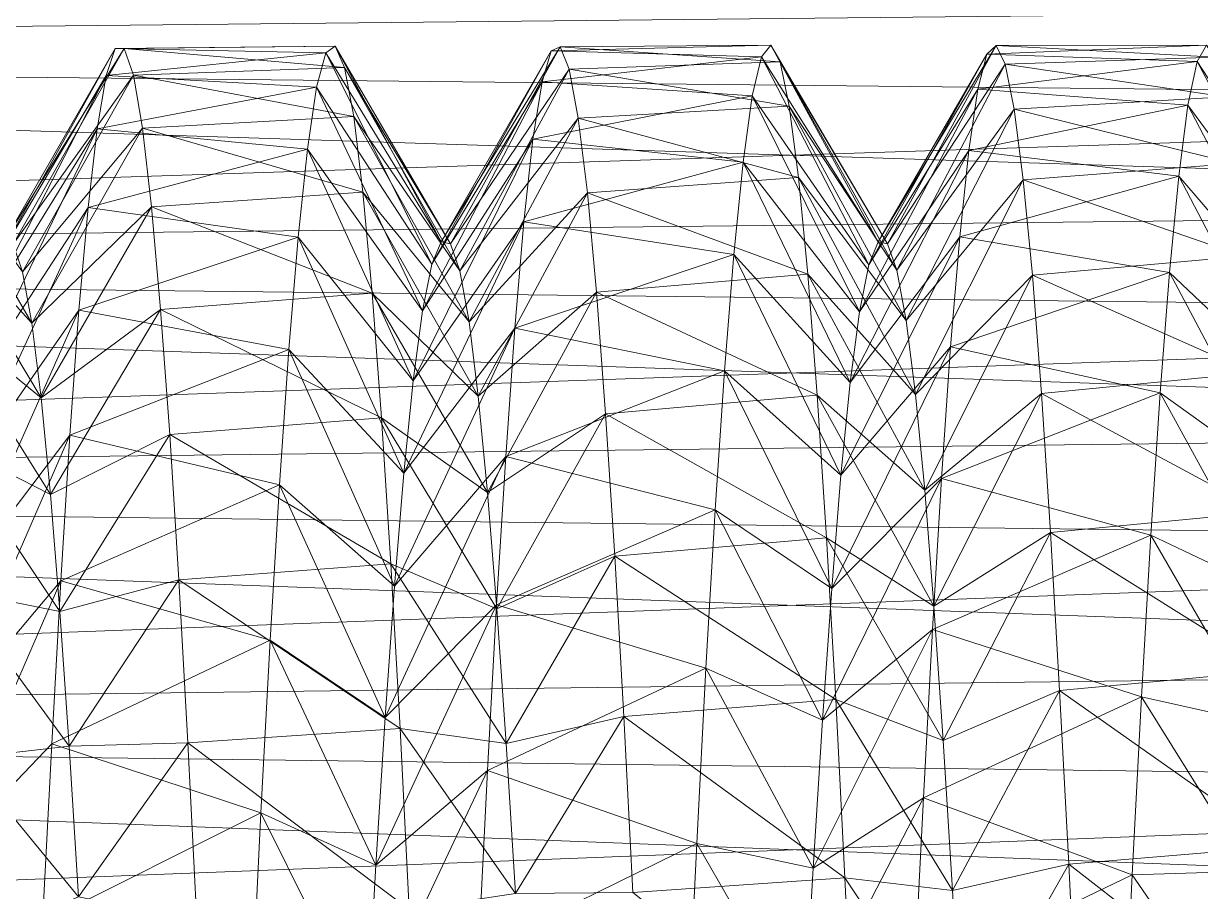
# Model space of a CAD drawing. Header units: millimetres. Extents: x -104 to 115, y -53 to 68.
# Drawn here: x -76.3 to -63.02, y 16.07 to 25.86 of the extents above; entities that cross this region are included whole.
import ezdxf

# ---------------------------------------------------------------- set-up
doc = ezdxf.new("R2010")
doc.units = ezdxf.units.MM

msp = doc.modelspace()

# ---------------------------------------------------------------- linework, layer by layer
at = {"color": 7, "lineweight": 0}
for points in [[(-104.18, 25.547, -48.324), (-49.333, 26.106, -47.836), (-104.18, 27.703, -46.282), (-104.18, 25.547, -48.324)], [(-104.18, 25.547, -6.522), (-49.333, 27.185, -8.032), (-49.333, 24.974, -6.049), (-104.18, 25.547, -6.522)], [(-104.18, 25.547, -48.324), (-49.333, 23.792, -49.696), (-49.333, 26.106, -47.836), (-104.18, 25.547, -48.324)], [(-104.18, 25.547, -6.522), (-49.333, 24.974, -6.049), (-104.18, 23.183, -4.725), (-104.18, 25.547, -6.522)], [(-104.18, 23.183, -50.121), (-49.333, 23.792, -49.696), (-104.18, 25.547, -48.324), (-104.18, 23.183, -50.121)], [(-75.267, 25.58, -26.254), (-76.523, 23.404, -26.614), (-76.628, 23.157, -24.541), (-75.267, 25.58, -26.254)], [(-75.267, 25.58, -26.254), (-76.628, 23.157, -24.541), (-75.37, 25.277, -23.95), (-75.267, 25.58, -26.254)], [(-75.165, 25.581, -28.578), (-76.418, 23.372, -28.701), (-76.523, 23.404, -26.614), (-75.165, 25.581, -28.578)], [(-75.165, 25.581, -28.578), (-76.523, 23.404, -26.614), (-75.267, 25.58, -26.254), (-75.165, 25.581, -28.578)], [(-75.062, 25.28, -30.883), (-76.418, 23.372, -28.701), (-75.165, 25.581, -28.578), (-75.062, 25.28, -30.883)], [(-72.89, 25.532, -25.674), (-75.267, 25.58, -26.254), (-75.37, 25.277, -23.95), (-72.89, 25.532, -25.674)], [(-72.89, 25.532, -25.674), (-75.37, 25.277, -23.95), (-72.995, 25.143, -23.333), (-72.89, 25.532, -25.674)], [(-72.785, 25.608, -28.045), (-75.165, 25.581, -28.578), (-75.267, 25.58, -26.254), (-72.785, 25.608, -28.045)], [(-72.785, 25.608, -28.045), (-75.267, 25.58, -26.254), (-72.89, 25.532, -25.674), (-72.785, 25.608, -28.045)], [(-72.681, 25.367, -30.406), (-75.165, 25.581, -28.578), (-72.785, 25.608, -28.045), (-72.681, 25.367, -30.406)], [(-72.681, 25.367, -30.406), (-75.062, 25.28, -30.883), (-75.165, 25.581, -28.578), (-72.681, 25.367, -30.406)], [(-72.995, 25.143, -23.333), (-71.694, 23.149, -24.499), (-72.89, 25.532, -25.674), (-72.995, 25.143, -23.333)], [(-72.89, 25.532, -25.674), (-71.589, 23.401, -26.571), (-72.785, 25.608, -28.045), (-72.89, 25.532, -25.674)], [(-72.89, 25.532, -25.674), (-71.694, 23.149, -24.499), (-71.589, 23.401, -26.571), (-72.89, 25.532, -25.674)], [(-72.785, 25.608, -28.045), (-71.589, 23.401, -26.571), (-71.484, 23.376, -28.658), (-72.785, 25.608, -28.045)], [(-72.785, 25.608, -28.045), (-71.484, 23.376, -28.658), (-72.681, 25.367, -30.406), (-72.785, 25.608, -28.045)], [(-70.347, 25.553, -25.894), (-71.589, 23.401, -26.571), (-71.694, 23.149, -24.499), (-70.347, 25.553, -25.894)], [(-70.347, 25.553, -25.894), (-71.694, 23.149, -24.499), (-70.45, 25.203, -23.597), (-70.347, 25.553, -25.894)], [(-70.245, 25.601, -28.218), (-71.484, 23.376, -28.658), (-71.589, 23.401, -26.571), (-70.245, 25.601, -28.218)], [(-70.245, 25.601, -28.218), (-71.589, 23.401, -26.571), (-70.347, 25.553, -25.894), (-70.245, 25.601, -28.218)], [(-70.142, 25.346, -30.528), (-71.484, 23.376, -28.658), (-70.245, 25.601, -28.218), (-70.142, 25.346, -30.528)], [(-67.972, 25.488, -25.274), (-70.347, 25.553, -25.894), (-70.45, 25.203, -23.597), (-67.972, 25.488, -25.274)], [(-67.867, 25.617, -27.643), (-70.245, 25.601, -28.218), (-70.347, 25.553, -25.894), (-67.867, 25.617, -27.643)], [(-67.867, 25.617, -27.643), (-70.347, 25.553, -25.894), (-67.972, 25.488, -25.274), (-67.867, 25.617, -27.643)], [(-67.762, 25.43, -30.009), (-70.245, 25.601, -28.218), (-67.867, 25.617, -27.643), (-67.762, 25.43, -30.009)], [(-67.762, 25.43, -30.009), (-70.142, 25.346, -30.528), (-70.245, 25.601, -28.218), (-67.762, 25.43, -30.009)], [(-67.972, 25.488, -25.274), (-66.655, 23.399, -26.529), (-67.867, 25.617, -27.643), (-67.972, 25.488, -25.274)], [(-67.867, 25.617, -27.643), (-66.655, 23.399, -26.529), (-66.55, 23.379, -28.616), (-67.867, 25.617, -27.643)], [(-67.867, 25.617, -27.643), (-66.55, 23.379, -28.616), (-67.762, 25.43, -30.009), (-67.867, 25.617, -27.643)], [(-65.427, 25.518, -25.535), (-66.655, 23.399, -26.529), (-66.76, 23.141, -24.457), (-65.427, 25.518, -25.535)], [(-65.427, 25.518, -25.535), (-66.76, 23.141, -24.457), (-65.529, 25.122, -23.245), (-65.427, 25.518, -25.535)], [(-65.324, 25.613, -27.857), (-66.55, 23.379, -28.616), (-66.655, 23.399, -26.529), (-65.324, 25.613, -27.857)], [(-65.324, 25.613, -27.857), (-66.655, 23.399, -26.529), (-65.427, 25.518, -25.535), (-65.324, 25.613, -27.857)], [(-65.222, 25.405, -30.172), (-66.55, 23.379, -28.616), (-65.324, 25.613, -27.857), (-65.222, 25.405, -30.172)], [(-63.053, 25.435, -24.876), (-65.427, 25.518, -25.535), (-65.529, 25.122, -23.245), (-63.053, 25.435, -24.876)], [(-62.948, 25.618, -27.241), (-65.324, 25.613, -27.857), (-65.427, 25.518, -25.535), (-62.948, 25.618, -27.241)], [(-62.948, 25.618, -27.241), (-65.427, 25.518, -25.535), (-63.053, 25.435, -24.876), (-62.948, 25.618, -27.241)], [(-62.844, 25.484, -29.61), (-65.324, 25.613, -27.857), (-62.948, 25.618, -27.241), (-62.844, 25.484, -29.61)], [(-62.844, 25.484, -29.61), (-65.222, 25.405, -30.172), (-65.324, 25.613, -27.857), (-62.844, 25.484, -29.61)], [(-63.053, 25.435, -24.876), (-61.721, 23.397, -26.486), (-62.948, 25.618, -27.241), (-63.053, 25.435, -24.876)], [(-67.972, 25.488, -25.274), (-70.45, 25.203, -23.597), (-68.076, 25.046, -22.943), (-67.972, 25.488, -25.274)], [(-67.658, 24.93, -32.328), (-70.142, 25.346, -30.528), (-67.762, 25.43, -30.009), (-67.658, 24.93, -32.328)], [(-68.076, 25.046, -22.943), (-66.76, 23.141, -24.457), (-67.972, 25.488, -25.274), (-68.076, 25.046, -22.943)], [(-67.972, 25.488, -25.274), (-66.76, 23.141, -24.457), (-66.655, 23.399, -26.529), (-67.972, 25.488, -25.274)], [(-67.762, 25.43, -30.009), (-66.55, 23.379, -28.616), (-66.445, 23.081, -30.682), (-67.762, 25.43, -30.009)], [(-67.762, 25.43, -30.009), (-66.445, 23.081, -30.682), (-67.658, 24.93, -32.328), (-67.762, 25.43, -30.009)], [(-65.222, 25.405, -30.172), (-66.445, 23.081, -30.682), (-66.55, 23.379, -28.616), (-65.222, 25.405, -30.172)], [(-65.119, 24.898, -32.44), (-66.445, 23.081, -30.682), (-65.222, 25.405, -30.172), (-65.119, 24.898, -32.44)], [(-63.053, 25.435, -24.876), (-65.529, 25.122, -23.245), (-63.158, 24.941, -22.555), (-63.053, 25.435, -24.876)], [(-62.739, 25.037, -31.94), (-65.222, 25.405, -30.172), (-62.844, 25.484, -29.61), (-62.739, 25.037, -31.94)], [(-62.739, 25.037, -31.94), (-65.119, 24.898, -32.44), (-65.222, 25.405, -30.172), (-62.739, 25.037, -31.94)], [(-63.158, 24.941, -22.555), (-61.826, 23.133, -24.416), (-63.053, 25.435, -24.876), (-63.158, 24.941, -22.555)], [(-63.053, 25.435, -24.876), (-61.826, 23.133, -24.416), (-61.721, 23.397, -26.486), (-63.053, 25.435, -24.876)], [(-75.37, 25.277, -23.95), (-76.628, 23.157, -24.541), (-76.733, 22.636, -22.52), (-75.37, 25.277, -23.95)], [(-75.37, 25.277, -23.95), (-76.733, 22.636, -22.52), (-75.472, 24.676, -21.705), (-75.37, 25.277, -23.95)], [(-75.062, 25.28, -30.883), (-76.313, 23.063, -30.765), (-76.418, 23.372, -28.701), (-75.062, 25.28, -30.883)], [(-74.96, 24.681, -33.129), (-76.313, 23.063, -30.765), (-75.062, 25.28, -30.883), (-74.96, 24.681, -33.129)], [(-72.995, 25.143, -23.333), (-75.37, 25.277, -23.95), (-75.472, 24.676, -21.705), (-72.995, 25.143, -23.333)], [(-72.576, 24.815, -32.713), (-75.062, 25.28, -30.883), (-72.681, 25.367, -30.406), (-72.576, 24.815, -32.713)], [(-72.576, 24.815, -32.713), (-74.96, 24.681, -33.129), (-75.062, 25.28, -30.883), (-72.576, 24.815, -32.713)], [(-72.681, 25.367, -30.406), (-71.484, 23.376, -28.658), (-71.379, 23.072, -30.723), (-72.681, 25.367, -30.406)], [(-72.681, 25.367, -30.406), (-71.379, 23.072, -30.723), (-72.576, 24.815, -32.713), (-72.681, 25.367, -30.406)], [(-70.142, 25.346, -30.528), (-71.379, 23.072, -30.723), (-71.484, 23.376, -28.658), (-70.142, 25.346, -30.528)], [(-70.04, 24.793, -32.785), (-71.379, 23.072, -30.723), (-70.142, 25.346, -30.528), (-70.04, 24.793, -32.785)], [(-67.658, 24.93, -32.328), (-70.04, 24.793, -32.785), (-70.142, 25.346, -30.528), (-67.658, 24.93, -32.328)], [(-72.995, 25.143, -23.333), (-75.472, 24.676, -21.705), (-73.099, 24.446, -21.065), (-72.995, 25.143, -23.333)], [(-73.099, 24.446, -21.065), (-71.799, 22.622, -22.48), (-72.995, 25.143, -23.333), (-73.099, 24.446, -21.065)], [(-72.995, 25.143, -23.333), (-71.799, 22.622, -22.48), (-71.694, 23.149, -24.499), (-72.995, 25.143, -23.333)], [(-70.45, 25.203, -23.597), (-71.694, 23.149, -24.499), (-71.799, 22.622, -22.48), (-70.45, 25.203, -23.597)], [(-70.45, 25.203, -23.597), (-71.799, 22.622, -22.48), (-70.552, 24.557, -21.364), (-70.45, 25.203, -23.597)], [(-68.076, 25.046, -22.943), (-70.45, 25.203, -23.597), (-70.552, 24.557, -21.364), (-68.076, 25.046, -22.943)], [(-65.529, 25.122, -23.245), (-66.76, 23.141, -24.457), (-66.865, 22.609, -22.439), (-65.529, 25.122, -23.245)], [(-65.529, 25.122, -23.245), (-66.865, 22.609, -22.439), (-65.632, 24.431, -21.026), (-65.529, 25.122, -23.245)], [(-63.158, 24.941, -22.555), (-65.529, 25.122, -23.245), (-65.632, 24.431, -21.026), (-63.158, 24.941, -22.555)], [(-68.076, 25.046, -22.943), (-70.552, 24.557, -21.364), (-68.181, 24.298, -20.691), (-68.076, 25.046, -22.943)], [(-68.181, 24.298, -20.691), (-66.865, 22.609, -22.439), (-68.076, 25.046, -22.943), (-68.181, 24.298, -20.691)], [(-68.076, 25.046, -22.943), (-66.865, 22.609, -22.439), (-66.76, 23.141, -24.457), (-68.076, 25.046, -22.943)], [(-62.635, 24.284, -34.19), (-65.119, 24.898, -32.44), (-62.739, 25.037, -31.94), (-62.635, 24.284, -34.19)], [(-104.18, 23.183, -4.725), (-49.333, 24.974, -6.049), (-49.333, 22.563, -4.317), (-104.18, 23.183, -4.725)], [(-67.553, 24.127, -34.561), (-70.04, 24.793, -32.785), (-67.658, 24.93, -32.328), (-67.553, 24.127, -34.561)], [(-67.658, 24.93, -32.328), (-66.445, 23.081, -30.682), (-66.34, 22.511, -32.689), (-67.658, 24.93, -32.328)], [(-67.658, 24.93, -32.328), (-66.34, 22.511, -32.689), (-67.553, 24.127, -34.561), (-67.658, 24.93, -32.328)], [(-65.119, 24.898, -32.44), (-66.34, 22.511, -32.689), (-66.445, 23.081, -30.682), (-65.119, 24.898, -32.44)], [(-65.017, 24.1, -34.623), (-66.34, 22.511, -32.689), (-65.119, 24.898, -32.44), (-65.017, 24.1, -34.623)], [(-63.158, 24.941, -22.555), (-65.632, 24.431, -21.026), (-63.262, 24.142, -20.321), (-63.158, 24.941, -22.555)], [(-62.635, 24.284, -34.19), (-65.017, 24.1, -34.623), (-65.119, 24.898, -32.44), (-62.635, 24.284, -34.19)], [(-63.262, 24.142, -20.321), (-61.931, 22.595, -22.399), (-63.158, 24.941, -22.555), (-63.262, 24.142, -20.321)], [(-63.158, 24.941, -22.555), (-61.931, 22.595, -22.399), (-61.826, 23.133, -24.416), (-63.158, 24.941, -22.555)], [(-72.471, 23.962, -34.927), (-74.96, 24.681, -33.129), (-72.576, 24.815, -32.713), (-72.471, 23.962, -34.927)], [(-72.576, 24.815, -32.713), (-71.379, 23.072, -30.723), (-71.274, 22.496, -32.729), (-72.576, 24.815, -32.713)], [(-72.576, 24.815, -32.713), (-71.274, 22.496, -32.729), (-72.471, 23.962, -34.927), (-72.576, 24.815, -32.713)], [(-70.04, 24.793, -32.785), (-71.274, 22.496, -32.729), (-71.379, 23.072, -30.723), (-70.04, 24.793, -32.785)], [(-69.937, 23.951, -34.952), (-71.274, 22.496, -32.729), (-70.04, 24.793, -32.785), (-69.937, 23.951, -34.952)], [(-67.553, 24.127, -34.561), (-69.937, 23.951, -34.952), (-70.04, 24.793, -32.785), (-67.553, 24.127, -34.561)], [(-77.495, 24.692, -33.096), (-76.313, 23.063, -30.765), (-76.208, 22.482, -32.77), (-77.495, 24.692, -33.096)], [(-77.495, 24.692, -33.096), (-76.208, 22.482, -32.77), (-77.39, 23.789, -35.29), (-77.495, 24.692, -33.096)], [(-75.472, 24.676, -21.705), (-76.733, 22.636, -22.52), (-76.838, 21.85, -20.586), (-75.472, 24.676, -21.705)], [(-75.472, 24.676, -21.705), (-76.838, 21.85, -20.586), (-75.575, 23.789, -19.557), (-75.472, 24.676, -21.705)], [(-74.96, 24.681, -33.129), (-76.208, 22.482, -32.77), (-76.313, 23.063, -30.765), (-74.96, 24.681, -33.129)], [(-74.857, 23.795, -35.277), (-76.208, 22.482, -32.77), (-74.96, 24.681, -33.129), (-74.857, 23.795, -35.277)], [(-73.099, 24.446, -21.065), (-75.472, 24.676, -21.705), (-75.575, 23.789, -19.557), (-73.099, 24.446, -21.065)], [(-72.471, 23.962, -34.927), (-74.857, 23.795, -35.277), (-74.96, 24.681, -33.129), (-72.471, 23.962, -34.927)], [(-73.099, 24.446, -21.065), (-75.575, 23.789, -19.557), (-73.204, 23.454, -18.91), (-73.099, 24.446, -21.065)], [(-73.204, 23.454, -18.91), (-71.904, 21.831, -20.548), (-73.099, 24.446, -21.065), (-73.204, 23.454, -18.91)], [(-73.099, 24.446, -21.065), (-71.904, 21.831, -20.548), (-71.799, 22.622, -22.48), (-73.099, 24.446, -21.065)], [(-70.552, 24.557, -21.364), (-71.799, 22.622, -22.48), (-71.904, 21.831, -20.548), (-70.552, 24.557, -21.364)], [(-70.552, 24.557, -21.364), (-71.904, 21.831, -20.548), (-70.655, 23.626, -19.234), (-70.552, 24.557, -21.364)], [(-68.181, 24.298, -20.691), (-70.552, 24.557, -21.364), (-70.655, 23.626, -19.234), (-68.181, 24.298, -20.691)], [(-65.632, 24.431, -21.026), (-66.865, 22.609, -22.439), (-66.97, 21.813, -20.51), (-65.632, 24.431, -21.026)], [(-65.632, 24.431, -21.026), (-66.97, 21.813, -20.51), (-65.734, 23.457, -18.916), (-65.632, 24.431, -21.026)], [(-63.262, 24.142, -20.321), (-65.632, 24.431, -21.026), (-65.734, 23.457, -18.916), (-63.262, 24.142, -20.321)], [(-68.181, 24.298, -20.691), (-70.655, 23.626, -19.234), (-68.286, 23.258, -18.559), (-68.181, 24.298, -20.691)], [(-68.286, 23.258, -18.559), (-66.97, 21.813, -20.51), (-68.181, 24.298, -20.691), (-68.286, 23.258, -18.559)], [(-68.181, 24.298, -20.691), (-66.97, 21.813, -20.51), (-66.865, 22.609, -22.439), (-68.181, 24.298, -20.691)], [(-62.53, 23.239, -36.321), (-65.017, 24.1, -34.623), (-62.635, 24.284, -34.19), (-62.53, 23.239, -36.321)], [(-67.448, 23.035, -36.667), (-69.937, 23.951, -34.952), (-67.553, 24.127, -34.561), (-67.448, 23.035, -36.667)], [(-67.553, 24.127, -34.561), (-66.34, 22.511, -32.689), (-66.235, 21.678, -34.603), (-67.553, 24.127, -34.561)], [(-67.553, 24.127, -34.561), (-66.235, 21.678, -34.603), (-67.448, 23.035, -36.667), (-67.553, 24.127, -34.561)], [(-65.017, 24.1, -34.623), (-66.235, 21.678, -34.603), (-66.34, 22.511, -32.689), (-65.017, 24.1, -34.623)], [(-64.914, 23.025, -36.683), (-66.235, 21.678, -34.603), (-65.017, 24.1, -34.623), (-64.914, 23.025, -36.683)], [(-63.262, 24.142, -20.321), (-65.734, 23.457, -18.916), (-63.367, 23.054, -18.212), (-63.262, 24.142, -20.321)], [(-62.53, 23.239, -36.321), (-64.914, 23.025, -36.683), (-65.017, 24.1, -34.623), (-62.53, 23.239, -36.321)], [(-63.367, 23.054, -18.212), (-62.036, 21.794, -20.472), (-63.262, 24.142, -20.321), (-63.367, 23.054, -18.212)], [(-63.262, 24.142, -20.321), (-62.036, 21.794, -20.472), (-61.931, 22.595, -22.399), (-63.262, 24.142, -20.321)], [(-72.367, 22.822, -37.008), (-74.857, 23.795, -35.277), (-72.471, 23.962, -34.927), (-72.367, 22.822, -37.008)], [(-72.471, 23.962, -34.927), (-71.274, 22.496, -32.729), (-71.169, 21.658, -34.641), (-72.471, 23.962, -34.927)], [(-72.471, 23.962, -34.927), (-71.169, 21.658, -34.641), (-72.367, 22.822, -37.008), (-72.471, 23.962, -34.927)], [(-69.937, 23.951, -34.952), (-71.169, 21.658, -34.641), (-71.274, 22.496, -32.729), (-69.937, 23.951, -34.952)], [(-69.835, 22.834, -36.99), (-71.169, 21.658, -34.641), (-69.937, 23.951, -34.952), (-69.835, 22.834, -36.99)], [(-67.448, 23.035, -36.667), (-69.835, 22.834, -36.99), (-69.937, 23.951, -34.952), (-67.448, 23.035, -36.667)], [(-104.18, 23.183, -50.121), (-49.333, 21.29, -51.295), (-49.333, 23.792, -49.696), (-104.18, 23.183, -50.121)], [(-77.39, 23.789, -35.29), (-76.208, 22.482, -32.77), (-76.103, 21.639, -34.679), (-77.39, 23.789, -35.29)], [(-77.39, 23.789, -35.29), (-76.103, 21.639, -34.679), (-77.285, 22.602, -37.345), (-77.39, 23.789, -35.29)], [(-75.575, 23.789, -19.557), (-76.838, 21.85, -20.586), (-76.943, 20.814, -18.775), (-75.575, 23.789, -19.557)], [(-75.575, 23.789, -19.557), (-76.943, 20.814, -18.775), (-75.677, 22.629, -17.542), (-75.575, 23.789, -19.557)], [(-74.857, 23.795, -35.277), (-76.103, 21.639, -34.679), (-76.208, 22.482, -32.77), (-74.857, 23.795, -35.277)], [(-74.755, 22.637, -37.292), (-76.103, 21.639, -34.679), (-74.857, 23.795, -35.277), (-74.755, 22.637, -37.292)], [(-73.204, 23.454, -18.91), (-75.575, 23.789, -19.557), (-75.677, 22.629, -17.542), (-73.204, 23.454, -18.91)], [(-72.367, 22.822, -37.008), (-74.755, 22.637, -37.292), (-74.857, 23.795, -35.277), (-72.367, 22.822, -37.008)], [(-70.655, 23.626, -19.234), (-71.904, 21.831, -20.548), (-72.009, 20.79, -18.739), (-70.655, 23.626, -19.234)], [(-70.655, 23.626, -19.234), (-72.009, 20.79, -18.739), (-70.757, 22.426, -17.244), (-70.655, 23.626, -19.234)], [(-68.286, 23.258, -18.559), (-70.655, 23.626, -19.234), (-70.757, 22.426, -17.244), (-68.286, 23.258, -18.559)], [(-73.204, 23.454, -18.91), (-75.677, 22.629, -17.542), (-73.309, 22.185, -16.905), (-73.204, 23.454, -18.91)], [(-73.309, 22.185, -16.905), (-72.009, 20.79, -18.739), (-73.204, 23.454, -18.91), (-73.309, 22.185, -16.905)], [(-73.204, 23.454, -18.91), (-72.009, 20.79, -18.739), (-71.904, 21.831, -20.548), (-73.204, 23.454, -18.91)], [(-65.734, 23.457, -18.916), (-66.97, 21.813, -20.51), (-67.075, 20.767, -18.704), (-65.734, 23.457, -18.916)], [(-65.734, 23.457, -18.916), (-67.075, 20.767, -18.704), (-65.837, 22.217, -16.95), (-65.734, 23.457, -18.916)], [(-63.367, 23.054, -18.212), (-65.734, 23.457, -18.916), (-65.837, 22.217, -16.95), (-63.367, 23.054, -18.212)], [(-68.286, 23.258, -18.559), (-70.757, 22.426, -17.244), (-68.39, 21.944, -16.584), (-68.286, 23.258, -18.559)], [(-68.39, 21.944, -16.584), (-67.075, 20.767, -18.704), (-68.286, 23.258, -18.559), (-68.39, 21.944, -16.584)], [(-68.286, 23.258, -18.559), (-67.075, 20.767, -18.704), (-66.97, 21.813, -20.51), (-68.286, 23.258, -18.559)], [(-104.18, 23.183, -4.725), (-49.333, 22.563, -4.317), (-104.18, 20.639, -3.194), (-104.18, 23.183, -4.725)], [(-104.18, 20.639, -51.652), (-49.333, 21.29, -51.295), (-104.18, 23.183, -50.121), (-104.18, 20.639, -51.652)], [(-62.425, 21.921, -38.293), (-64.914, 23.025, -36.683), (-62.53, 23.239, -36.321), (-62.425, 21.921, -38.293)], [(-67.344, 21.672, -38.609), (-69.835, 22.834, -36.99), (-67.448, 23.035, -36.667), (-67.344, 21.672, -38.609)], [(-67.448, 23.035, -36.667), (-66.235, 21.678, -34.603), (-66.13, 20.598, -36.389), (-67.448, 23.035, -36.667)], [(-67.448, 23.035, -36.667), (-66.13, 20.598, -36.389), (-67.344, 21.672, -38.609), (-67.448, 23.035, -36.667)], [(-64.914, 23.025, -36.683), (-66.13, 20.598, -36.389), (-66.235, 21.678, -34.603), (-64.914, 23.025, -36.683)], [(-64.812, 21.69, -38.586), (-66.13, 20.598, -36.389), (-64.914, 23.025, -36.683), (-64.812, 21.69, -38.586)], [(-63.367, 23.054, -18.212), (-65.837, 22.217, -16.95), (-63.472, 21.696, -16.267), (-63.367, 23.054, -18.212)], [(-62.425, 21.921, -38.293), (-64.812, 21.69, -38.586), (-64.914, 23.025, -36.683), (-62.425, 21.921, -38.293)], [(-63.472, 21.696, -16.267), (-62.141, 20.743, -18.668), (-63.367, 23.054, -18.212), (-63.472, 21.696, -16.267)], [(-63.367, 23.054, -18.212), (-62.141, 20.743, -18.668), (-62.036, 21.794, -20.472), (-63.367, 23.054, -18.212)], [(-72.262, 21.416, -38.919), (-74.755, 22.637, -37.292), (-72.367, 22.822, -37.008), (-72.262, 21.416, -38.919)], [(-72.367, 22.822, -37.008), (-71.169, 21.658, -34.641), (-71.064, 20.573, -36.424), (-72.367, 22.822, -37.008)], [(-72.367, 22.822, -37.008), (-71.064, 20.573, -36.424), (-72.262, 21.416, -38.919), (-72.367, 22.822, -37.008)], [(-69.835, 22.834, -36.99), (-71.064, 20.573, -36.424), (-71.169, 21.658, -34.641), (-69.835, 22.834, -36.99)], [(-69.732, 21.461, -38.865), (-71.064, 20.573, -36.424), (-69.835, 22.834, -36.99), (-69.732, 21.461, -38.865)], [(-67.344, 21.672, -38.609), (-69.732, 21.461, -38.865), (-69.835, 22.834, -36.99), (-67.344, 21.672, -38.609)], [(-77.285, 22.602, -37.345), (-76.103, 21.639, -34.679), (-75.998, 20.549, -36.459), (-77.285, 22.602, -37.345)], [(-77.285, 22.602, -37.345), (-75.998, 20.549, -36.459), (-77.181, 21.153, -39.223), (-77.285, 22.602, -37.345)], [(-75.677, 22.629, -17.542), (-76.943, 20.814, -18.775), (-77.048, 19.546, -17.117), (-75.677, 22.629, -17.542)], [(-75.677, 22.629, -17.542), (-77.048, 19.546, -17.117), (-75.78, 21.218, -15.696), (-75.677, 22.629, -17.542)], [(-74.755, 22.637, -37.292), (-75.998, 20.549, -36.459), (-76.103, 21.639, -34.679), (-74.755, 22.637, -37.292)], [(-74.652, 21.227, -39.14), (-75.998, 20.549, -36.459), (-74.755, 22.637, -37.292), (-74.652, 21.227, -39.14)], [(-73.309, 22.185, -16.905), (-75.677, 22.629, -17.542), (-75.78, 21.218, -15.696), (-73.309, 22.185, -16.905)], [(-72.262, 21.416, -38.919), (-74.652, 21.227, -39.14), (-74.755, 22.637, -37.292), (-72.262, 21.416, -38.919)], [(-104.18, 20.639, -3.194), (-49.333, 22.563, -4.317), (-49.333, 19.978, -2.856), (-104.18, 20.639, -3.194)], [(-70.757, 22.426, -17.244), (-72.009, 20.79, -18.739), (-72.114, 19.517, -17.085), (-70.757, 22.426, -17.244)], [(-70.757, 22.426, -17.244), (-72.114, 19.517, -17.085), (-70.86, 20.977, -15.427), (-70.757, 22.426, -17.244)], [(-68.39, 21.944, -16.584), (-70.757, 22.426, -17.244), (-70.86, 20.977, -15.427), (-68.39, 21.944, -16.584)], [(-65.837, 22.217, -16.95), (-67.075, 20.767, -18.704), (-67.18, 19.489, -17.053), (-65.837, 22.217, -16.95)], [(-65.837, 22.217, -16.95), (-67.18, 19.489, -17.053), (-65.939, 20.732, -15.162), (-65.837, 22.217, -16.95)], [(-63.472, 21.696, -16.267), (-65.837, 22.217, -16.95), (-65.939, 20.732, -15.162), (-63.472, 21.696, -16.267)], [(-73.309, 22.185, -16.905), (-75.78, 21.218, -15.696), (-73.413, 20.66, -15.087), (-73.309, 22.185, -16.905)], [(-73.413, 20.66, -15.087), (-72.114, 19.517, -17.085), (-73.309, 22.185, -16.905), (-73.413, 20.66, -15.087)], [(-73.309, 22.185, -16.905), (-72.114, 19.517, -17.085), (-72.009, 20.79, -18.739), (-73.309, 22.185, -16.905)], [(-68.39, 21.944, -16.584), (-70.86, 20.977, -15.427), (-68.495, 20.379, -14.8), (-68.39, 21.944, -16.584)], [(-68.495, 20.379, -14.8), (-67.18, 19.489, -17.053), (-68.39, 21.944, -16.584), (-68.495, 20.379, -14.8)], [(-68.39, 21.944, -16.584), (-67.18, 19.489, -17.053), (-67.075, 20.767, -18.704), (-68.39, 21.944, -16.584)], [(-62.321, 20.352, -40.073), (-64.812, 21.69, -38.586), (-62.425, 21.921, -38.293), (-62.321, 20.352, -40.073)], [(-67.239, 20.063, -40.353), (-69.732, 21.461, -38.865), (-67.344, 21.672, -38.609), (-67.239, 20.063, -40.353)], [(-67.344, 21.672, -38.609), (-66.13, 20.598, -36.389), (-66.025, 19.289, -38.015), (-67.344, 21.672, -38.609)], [(-67.344, 21.672, -38.609), (-66.025, 19.289, -38.015), (-67.239, 20.063, -40.353), (-67.344, 21.672, -38.609)], [(-64.812, 21.69, -38.586), (-66.025, 19.289, -38.015), (-66.13, 20.598, -36.389), (-64.812, 21.69, -38.586)], [(-64.709, 20.12, -40.3), (-66.025, 19.289, -38.015), (-64.812, 21.69, -38.586), (-64.709, 20.12, -40.3)], [(-63.472, 21.696, -16.267), (-65.939, 20.732, -15.162), (-63.576, 20.091, -14.52), (-63.472, 21.696, -16.267)], [(-62.321, 20.352, -40.073), (-64.709, 20.12, -40.3), (-64.812, 21.69, -38.586), (-62.321, 20.352, -40.073)], [(-63.576, 20.091, -14.52), (-62.246, 19.461, -17.021), (-63.472, 21.696, -16.267), (-63.576, 20.091, -14.52)], [(-63.472, 21.696, -16.267), (-62.246, 19.461, -17.021), (-62.141, 20.743, -18.668), (-63.472, 21.696, -16.267)], [(-72.158, 19.769, -40.627), (-74.652, 21.227, -39.14), (-72.262, 21.416, -38.919), (-72.158, 19.769, -40.627)], [(-72.262, 21.416, -38.919), (-71.064, 20.573, -36.424), (-70.959, 19.26, -38.046), (-72.262, 21.416, -38.919)], [(-72.262, 21.416, -38.919), (-70.959, 19.26, -38.046), (-72.158, 19.769, -40.627), (-72.262, 21.416, -38.919)], [(-69.732, 21.461, -38.865), (-70.959, 19.26, -38.046), (-71.064, 20.573, -36.424), (-69.732, 21.461, -38.865)], [(-69.629, 19.856, -40.546), (-70.959, 19.26, -38.046), (-69.732, 21.461, -38.865), (-69.629, 19.856, -40.546)], [(-67.239, 20.063, -40.353), (-69.629, 19.856, -40.546), (-69.732, 21.461, -38.865), (-67.239, 20.063, -40.353)], [(-104.18, 20.639, -51.652), (-49.333, 18.63, -52.615), (-49.333, 21.29, -51.295), (-104.18, 20.639, -51.652)], [(-77.181, 21.153, -39.223), (-75.998, 20.549, -36.459), (-75.893, 19.231, -38.078), (-77.181, 21.153, -39.223)], [(-77.181, 21.153, -39.223), (-75.893, 19.231, -38.078), (-77.076, 19.468, -40.893), (-77.181, 21.153, -39.223)], [(-75.78, 21.218, -15.696), (-77.048, 19.546, -17.117), (-77.153, 18.068, -15.643), (-75.78, 21.218, -15.696)], [(-75.78, 21.218, -15.696), (-77.153, 18.068, -15.643), (-75.882, 19.578, -14.049), (-75.78, 21.218, -15.696)], [(-74.652, 21.227, -39.14), (-75.893, 19.231, -38.078), (-75.998, 20.549, -36.459), (-74.652, 21.227, -39.14)], [(-74.55, 19.588, -40.788), (-75.893, 19.231, -38.078), (-74.652, 21.227, -39.14), (-74.55, 19.588, -40.788)], [(-73.413, 20.66, -15.087), (-75.78, 21.218, -15.696), (-75.882, 19.578, -14.049), (-73.413, 20.66, -15.087)], [(-72.158, 19.769, -40.627), (-74.55, 19.588, -40.788), (-74.652, 21.227, -39.14), (-72.158, 19.769, -40.627)], [(-70.86, 20.977, -15.427), (-72.114, 19.517, -17.085), (-72.219, 18.036, -15.615), (-70.86, 20.977, -15.427)], [(-70.86, 20.977, -15.427), (-72.219, 18.036, -15.615), (-70.962, 19.304, -13.813), (-70.86, 20.977, -15.427)], [(-68.495, 20.379, -14.8), (-70.86, 20.977, -15.427), (-70.962, 19.304, -13.813), (-68.495, 20.379, -14.8)], [(-65.939, 20.732, -15.162), (-67.18, 19.489, -17.053), (-67.285, 18.003, -15.587), (-65.939, 20.732, -15.162)], [(-65.939, 20.732, -15.162), (-67.285, 18.003, -15.587), (-66.042, 19.027, -13.583), (-65.939, 20.732, -15.162)], [(-63.576, 20.091, -14.52), (-65.939, 20.732, -15.162), (-66.042, 19.027, -13.583), (-63.576, 20.091, -14.52)], [(-104.18, 20.639, -3.194), (-49.333, 19.978, -2.856), (-104.18, 17.944, -1.948), (-104.18, 20.639, -3.194)], [(-104.18, 17.944, -52.899), (-49.333, 18.63, -52.615), (-104.18, 20.639, -51.652), (-104.18, 17.944, -52.899)], [(-73.413, 20.66, -15.087), (-75.882, 19.578, -14.049), (-73.518, 18.908, -13.488), (-73.413, 20.66, -15.087)], [(-73.518, 18.908, -13.488), (-72.219, 18.036, -15.615), (-73.413, 20.66, -15.087), (-73.518, 18.908, -13.488)], [(-73.413, 20.66, -15.087), (-72.219, 18.036, -15.615), (-72.114, 19.517, -17.085), (-73.413, 20.66, -15.087)], [(-68.495, 20.379, -14.8), (-70.962, 19.304, -13.813), (-68.599, 18.591, -13.241), (-68.495, 20.379, -14.8)], [(-68.599, 18.591, -13.241), (-67.285, 18.003, -15.587), (-68.495, 20.379, -14.8), (-68.599, 18.591, -13.241)], [(-68.495, 20.379, -14.8), (-67.285, 18.003, -15.587), (-67.18, 19.489, -17.053), (-68.495, 20.379, -14.8)], [(-62.216, 18.561, -41.629), (-64.709, 20.12, -40.3), (-62.321, 20.352, -40.073), (-62.216, 18.561, -41.629)], [(-67.134, 18.238, -41.868), (-69.629, 19.856, -40.546), (-67.239, 20.063, -40.353), (-67.134, 18.238, -41.868)], [(-67.239, 20.063, -40.353), (-66.025, 19.289, -38.015), (-65.92, 17.775, -39.452), (-67.239, 20.063, -40.353)], [(-67.239, 20.063, -40.353), (-65.92, 17.775, -39.452), (-67.134, 18.238, -41.868), (-67.239, 20.063, -40.353)], [(-63.576, 20.091, -14.52), (-66.042, 19.027, -13.583), (-63.681, 18.268, -13.001), (-63.576, 20.091, -14.52)], [(-64.709, 20.12, -40.3), (-65.92, 17.775, -39.452), (-66.025, 19.289, -38.015), (-64.709, 20.12, -40.3)], [(-64.607, 18.34, -41.794), (-65.92, 17.775, -39.452), (-64.709, 20.12, -40.3), (-64.607, 18.34, -41.794)], [(-62.216, 18.561, -41.629), (-64.607, 18.34, -41.794), (-64.709, 20.12, -40.3), (-62.216, 18.561, -41.629)], [(-63.681, 18.268, -13.001), (-62.351, 17.971, -15.559), (-63.576, 20.091, -14.52), (-63.681, 18.268, -13.001)], [(-63.576, 20.091, -14.52), (-62.351, 17.971, -15.559), (-62.246, 19.461, -17.021), (-63.576, 20.091, -14.52)], [(-104.18, 17.944, -1.948), (-49.333, 19.978, -2.856), (-49.333, 17.25, -1.682), (-104.18, 17.944, -1.948)], [(-69.629, 19.856, -40.546), (-70.854, 17.743, -39.479), (-70.959, 19.26, -38.046), (-69.629, 19.856, -40.546)], [(-69.527, 18.046, -42.004), (-70.854, 17.743, -39.479), (-69.629, 19.856, -40.546), (-69.527, 18.046, -42.004)], [(-67.134, 18.238, -41.868), (-69.527, 18.046, -42.004), (-69.629, 19.856, -40.546), (-67.134, 18.238, -41.868)], [(-72.053, 17.909, -42.1), (-74.55, 19.588, -40.788), (-72.158, 19.769, -40.627), (-72.053, 17.909, -42.1)], [(-72.158, 19.769, -40.627), (-70.959, 19.26, -38.046), (-70.854, 17.743, -39.479), (-72.158, 19.769, -40.627)], [(-72.158, 19.769, -40.627), (-70.854, 17.743, -39.479), (-72.053, 17.909, -42.1), (-72.158, 19.769, -40.627)], [(-75.882, 19.578, -14.049), (-77.153, 18.068, -15.643), (-77.258, 16.407, -14.379), (-75.882, 19.578, -14.049)], [(-75.882, 19.578, -14.049), (-77.258, 16.407, -14.379), (-75.985, 17.737, -12.63), (-75.882, 19.578, -14.049)], [(-73.518, 18.908, -13.488), (-75.882, 19.578, -14.049), (-75.985, 17.737, -12.63), (-73.518, 18.908, -13.488)], [(-74.55, 19.588, -40.788), (-75.788, 17.71, -39.506), (-75.893, 19.231, -38.078), (-74.55, 19.588, -40.788)], [(-74.447, 17.749, -42.209), (-75.788, 17.71, -39.506), (-74.55, 19.588, -40.788), (-74.447, 17.749, -42.209)], [(-72.053, 17.909, -42.1), (-74.447, 17.749, -42.209), (-74.55, 19.588, -40.788), (-72.053, 17.909, -42.1)], [(-77.076, 19.468, -40.893), (-75.893, 19.231, -38.078), (-75.788, 17.71, -39.506), (-77.076, 19.468, -40.893)], [(-77.076, 19.468, -40.893), (-75.788, 17.71, -39.506), (-76.971, 17.576, -42.325), (-77.076, 19.468, -40.893)], [(-70.962, 19.304, -13.813), (-72.219, 18.036, -15.615), (-72.324, 16.371, -14.356), (-70.962, 19.304, -13.813)], [(-70.962, 19.304, -13.813), (-72.324, 16.371, -14.356), (-71.065, 17.436, -12.431), (-70.962, 19.304, -13.813)], [(-68.599, 18.591, -13.241), (-70.962, 19.304, -13.813), (-71.065, 17.436, -12.431), (-68.599, 18.591, -13.241)], [(-66.042, 19.027, -13.583), (-67.285, 18.003, -15.587), (-67.39, 16.335, -14.332), (-66.042, 19.027, -13.583)], [(-66.042, 19.027, -13.583), (-67.39, 16.335, -14.332), (-66.144, 17.13, -12.239), (-66.042, 19.027, -13.583)], [(-63.681, 18.268, -13.001), (-66.042, 19.027, -13.583), (-66.144, 17.13, -12.239), (-63.681, 18.268, -13.001)], [(-73.518, 18.908, -13.488), (-75.985, 17.737, -12.63), (-73.623, 16.959, -12.135), (-73.518, 18.908, -13.488)], [(-73.623, 16.959, -12.135), (-72.324, 16.371, -14.356), (-73.518, 18.908, -13.488), (-73.623, 16.959, -12.135)], [(-73.518, 18.908, -13.488), (-72.324, 16.371, -14.356), (-72.219, 18.036, -15.615), (-73.518, 18.908, -13.488)], [(-104.18, 17.944, -52.899), (-49.333, 15.843, -53.639), (-49.333, 18.63, -52.615), (-104.18, 17.944, -52.899)], [(-68.599, 18.591, -13.241), (-71.065, 17.436, -12.431), (-68.704, 16.612, -11.932), (-68.599, 18.591, -13.241)], [(-68.704, 16.612, -11.932), (-67.39, 16.335, -14.332), (-68.599, 18.591, -13.241), (-68.704, 16.612, -11.932)], [(-68.599, 18.591, -13.241), (-67.39, 16.335, -14.332), (-67.285, 18.003, -15.587), (-68.599, 18.591, -13.241)], [(-62.111, 16.579, -42.933), (-64.607, 18.34, -41.794), (-62.216, 18.561, -41.629), (-62.111, 16.579, -42.933)], [(-64.607, 18.34, -41.794), (-65.815, 16.084, -40.675), (-65.92, 17.775, -39.452), (-64.607, 18.34, -41.794)], [(-64.504, 16.38, -43.044), (-65.815, 16.084, -40.675), (-64.607, 18.34, -41.794), (-64.504, 16.38, -43.044)], [(-62.111, 16.579, -42.933), (-64.504, 16.38, -43.044), (-64.607, 18.34, -41.794), (-62.111, 16.579, -42.933)], [(-67.03, 16.227, -43.127), (-69.527, 18.046, -42.004), (-67.134, 18.238, -41.868), (-67.03, 16.227, -43.127)], [(-67.134, 18.238, -41.868), (-65.92, 17.775, -39.452), (-65.815, 16.084, -40.675), (-67.134, 18.238, -41.868)], [(-67.134, 18.238, -41.868), (-65.815, 16.084, -40.675), (-67.03, 16.227, -43.127), (-67.134, 18.238, -41.868)], [(-63.681, 18.268, -13.001), (-66.144, 17.13, -12.239), (-63.786, 16.26, -11.737), (-63.681, 18.268, -13.001)], [(-63.786, 16.26, -11.737), (-62.456, 16.3, -14.309), (-63.681, 18.268, -13.001), (-63.786, 16.26, -11.737)], [(-63.681, 18.268, -13.001), (-62.456, 16.3, -14.309), (-62.351, 17.971, -15.559), (-63.681, 18.268, -13.001)], [(-104.18, 17.944, -1.948), (-49.333, 17.25, -1.682), (-104.18, 15.13, -1), (-104.18, 17.944, -1.948)], [(-104.18, 15.13, -53.847), (-49.333, 15.843, -53.639), (-104.18, 17.944, -52.899), (-104.18, 15.13, -53.847)], [(-69.527, 18.046, -42.004), (-70.749, 16.048, -40.697), (-70.854, 17.743, -39.479), (-69.527, 18.046, -42.004)], [(-69.424, 16.062, -43.215), (-70.749, 16.048, -40.697), (-69.527, 18.046, -42.004), (-69.424, 16.062, -43.215)], [(-67.03, 16.227, -43.127), (-69.424, 16.062, -43.215), (-69.527, 18.046, -42.004), (-67.03, 16.227, -43.127)], [(-71.948, 15.87, -43.314), (-74.447, 17.749, -42.209), (-72.053, 17.909, -42.1), (-71.948, 15.87, -43.314)], [(-72.053, 17.909, -42.1), (-70.854, 17.743, -39.479), (-70.749, 16.048, -40.697), (-72.053, 17.909, -42.1)], [(-72.053, 17.909, -42.1), (-70.749, 16.048, -40.697), (-71.948, 15.87, -43.314), (-72.053, 17.909, -42.1)], [(-75.985, 17.737, -12.63), (-77.258, 16.407, -14.379), (-76.087, 15.728, -11.462), (-75.985, 17.737, -12.63)], [(-76.971, 17.576, -42.325), (-75.788, 17.71, -39.506), (-75.683, 16.011, -40.72), (-76.971, 17.576, -42.325)], [(-73.623, 16.959, -12.135), (-75.985, 17.737, -12.63), (-76.087, 15.728, -11.462), (-73.623, 16.959, -12.135)], [(-74.447, 17.749, -42.209), (-75.683, 16.011, -40.72), (-75.788, 17.71, -39.506), (-74.447, 17.749, -42.209)], [(-74.345, 15.741, -43.379), (-75.683, 16.011, -40.72), (-74.447, 17.749, -42.209), (-74.345, 15.741, -43.379)], [(-71.948, 15.87, -43.314), (-74.345, 15.741, -43.379), (-74.447, 17.749, -42.209), (-71.948, 15.87, -43.314)], [(-76.971, 17.576, -42.325), (-75.683, 16.011, -40.72), (-76.867, 15.51, -43.492), (-76.971, 17.576, -42.325)], [(-71.065, 17.436, -12.431), (-72.324, 16.371, -14.356), (-72.429, 14.554, -13.329), (-71.065, 17.436, -12.431)], [(-71.065, 17.436, -12.431), (-72.429, 14.554, -13.329), (-71.167, 15.403, -11.304), (-71.065, 17.436, -12.431)], [(-68.704, 16.612, -11.932), (-71.065, 17.436, -12.431), (-71.167, 15.403, -11.304), (-68.704, 16.612, -11.932)], [(-104.18, 15.13, -1), (-49.333, 17.25, -1.682), (-49.333, 14.412, -0.811), (-104.18, 15.13, -1)], [(-66.144, 17.13, -12.239), (-67.39, 16.335, -14.332), (-67.495, 14.515, -13.311), (-66.144, 17.13, -12.239)], [(-66.144, 17.13, -12.239), (-67.495, 14.515, -13.311), (-66.247, 15.075, -11.153), (-66.144, 17.13, -12.239)], [(-63.786, 16.26, -11.737), (-66.144, 17.13, -12.239), (-66.247, 15.075, -11.153), (-63.786, 16.26, -11.737)], [(-73.623, 16.959, -12.135), (-76.087, 15.728, -11.462), (-73.727, 14.847, -11.053), (-73.623, 16.959, -12.135)], [(-73.727, 14.847, -11.053), (-72.429, 14.554, -13.329), (-73.623, 16.959, -12.135), (-73.727, 14.847, -11.053)], [(-73.623, 16.959, -12.135), (-72.429, 14.554, -13.329), (-72.324, 16.371, -14.356), (-73.623, 16.959, -12.135)], [(-68.704, 16.612, -11.932), (-71.167, 15.403, -11.304), (-68.809, 14.476, -10.898), (-68.704, 16.612, -11.932)], [(-68.809, 14.476, -10.898), (-67.495, 14.515, -13.311), (-68.704, 16.612, -11.932), (-68.809, 14.476, -10.898)], [(-68.704, 16.612, -11.932), (-67.495, 14.515, -13.311), (-67.39, 16.335, -14.332), (-68.704, 16.612, -11.932)], [(-62.007, 14.441, -43.963), (-64.504, 16.38, -43.044), (-62.111, 16.579, -42.933), (-62.007, 14.441, -43.963)], [(-64.504, 16.38, -43.044), (-65.71, 14.244, -41.661), (-65.815, 16.084, -40.675), (-64.504, 16.38, -43.044)], [(-64.402, 14.275, -44.028), (-65.71, 14.244, -41.661), (-64.504, 16.38, -43.044), (-64.402, 14.275, -44.028)], [(-62.007, 14.441, -43.963), (-64.402, 14.275, -44.028), (-64.504, 16.38, -43.044), (-62.007, 14.441, -43.963)], [(-66.925, 14.066, -44.108), (-69.424, 16.062, -43.215), (-67.03, 16.227, -43.127), (-66.925, 14.066, -44.108)], [(-67.03, 16.227, -43.127), (-65.815, 16.084, -40.675), (-65.71, 14.244, -41.661), (-67.03, 16.227, -43.127)], [(-67.03, 16.227, -43.127), (-65.71, 14.244, -41.661), (-66.925, 14.066, -44.108), (-67.03, 16.227, -43.127)], [(-63.786, 16.26, -11.737), (-66.247, 15.075, -11.153), (-63.89, 14.102, -10.752), (-63.786, 16.26, -11.737)], [(-63.89, 14.102, -10.752), (-62.561, 14.477, -13.293), (-63.786, 16.26, -11.737), (-63.89, 14.102, -10.752)], [(-63.786, 16.26, -11.737), (-62.561, 14.477, -13.293), (-62.456, 16.3, -14.309), (-63.786, 16.26, -11.737)]]:
    msp.add_polyline3d(points, dxfattribs=at)

doc.saveas('drawing.dxf')
